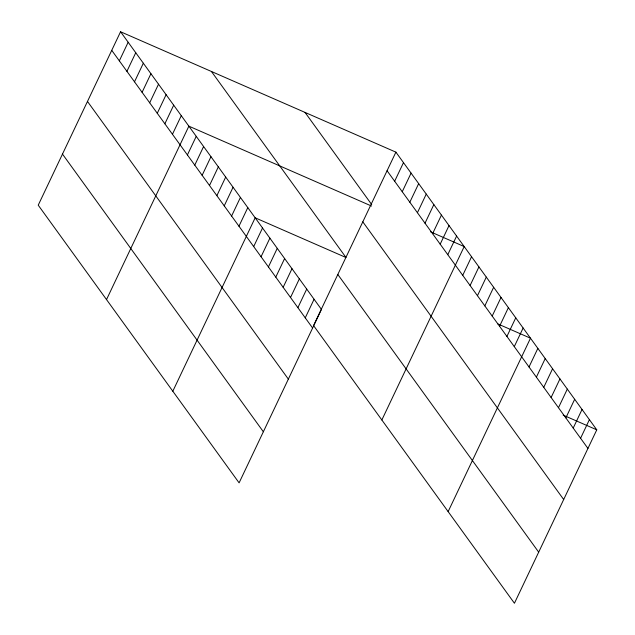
<?xml version="1.0" encoding="UTF-8"?>
<svg xmlns="http://www.w3.org/2000/svg" width="635" height="635" viewBox="0 0 635 635"><rect width="100%" height="100%" fill="white"/><g stroke="black" fill="none" stroke-linecap="round" stroke-linejoin="round"><path stroke-width="0.95" d="M120.571 31.75L38.227 205.176L239.101 482.854L321.445 309.428L120.571 31.75L395.899 152.146L596.773 429.824L514.429 603.25L313.555 325.572L395.899 152.146M119.332 60.841L128.159 42.243M126.921 71.334L135.747 52.729M134.509 81.82L143.335 63.222M142.097 92.313L150.924 73.708M149.685 102.799L158.52 84.201M157.274 113.292L166.108 94.694M164.862 123.785L173.696 105.18M172.45 134.271L181.285 115.673M106.521 299.585L188.873 126.159L371.538 206.042M187.404 154.948L196.239 136.342M194.77 165.124L203.605 146.526M202.136 175.308L210.963 156.71M209.502 185.491L218.329 166.886M216.868 195.667L225.695 177.07M224.234 205.851L233.061 187.254M231.592 216.035L240.427 197.429M238.958 226.219L247.793 207.613M172.815 391.224L255.159 217.797L346.019 257.524L211.431 71.477M253.69 246.578L262.525 227.981M261.056 256.762L269.891 238.157M268.422 266.946L277.257 248.341M275.788 277.122L284.623 258.524M283.154 287.306L291.989 268.708M290.52 297.49L299.355 278.884M297.886 307.665L306.721 289.068M305.252 317.849L314.079 299.252M394.652 181.237L403.487 162.639M402.241 191.73L411.075 173.125M409.829 202.216L418.663 183.618M417.425 212.709L426.252 194.104M425.013 223.195L433.84 204.597M432.602 233.688L441.428 215.09M440.19 244.181L449.016 225.576M447.778 254.667L456.605 236.069M381.849 419.981L464.193 246.555L430.578 231.854M462.732 275.336L471.559 256.738M470.098 285.52L478.925 266.922M477.464 295.704L486.291 277.106M484.822 305.887L493.657 287.282M492.189 316.063L501.023 297.466M499.554 326.247L508.389 307.65M506.92 336.431L515.755 317.825M514.286 346.615L523.121 328.009M448.135 511.612L530.487 338.193L497.776 323.89M529.019 366.974L537.853 348.377M536.385 377.158L545.219 358.553M543.75 387.342L552.585 368.737M551.116 397.518L559.951 378.92M558.482 407.702L567.309 389.104M565.848 417.886L574.675 399.28M573.214 428.061L582.041 409.464M580.581 438.245L589.407 419.648M563.158 415.123L596.773 429.824M387.064 170.744L587.939 448.429M305.038 112.419L371.713 204.581M362.807 221.837L563.682 499.523M337.812 274.479L538.686 552.156M111.744 50.348L312.618 328.033M87.479 101.441L288.353 379.127M62.484 154.083L263.358 431.76"/></g></svg>
